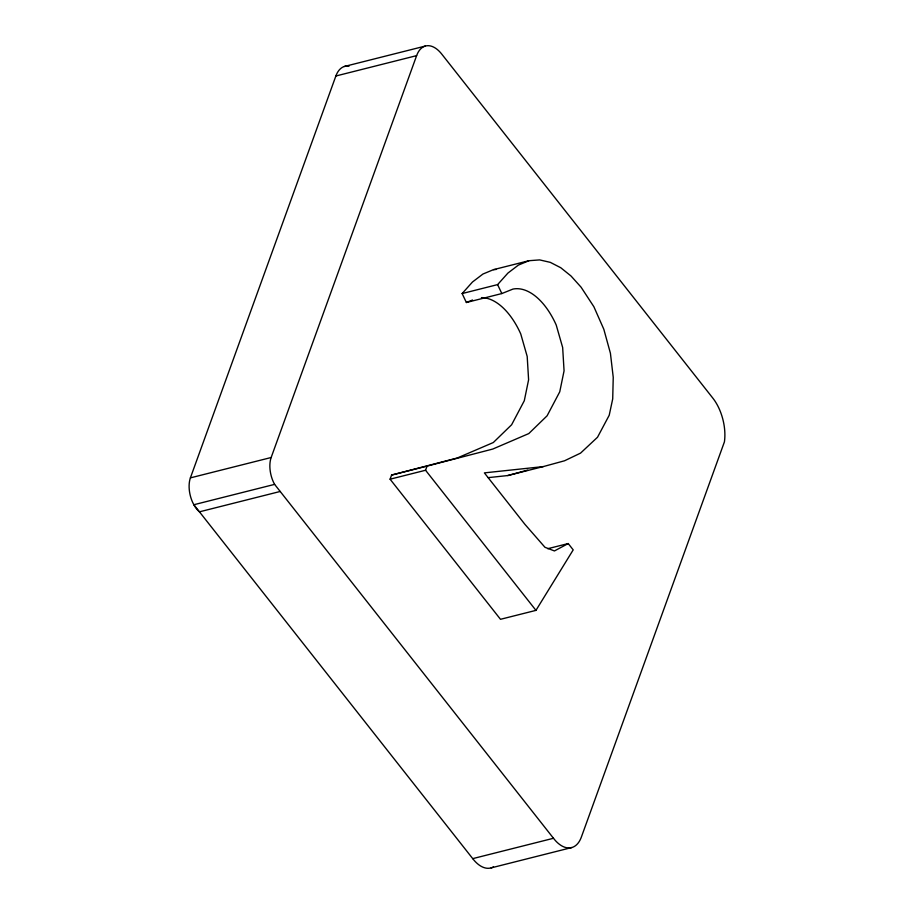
<?xml version="1.0" encoding="UTF-8"?>
<svg xmlns="http://www.w3.org/2000/svg" width="914" height="914" viewBox="0 0 914 914"><rect width="100%" height="100%" fill="white"/><g stroke="black" fill="none" stroke-linecap="round" stroke-linejoin="round"><path stroke-width="1.37" d="M280.198 491.469L199.458 511.829A22.416 12.316 75.8 0 1 194.145 505.282L192.683 502.449A22.416 12.316 75.8 0 1 190.398 477.873L335.872 75.999A31.99 17.583 75.8 0 1 349.034 66.185M274.611 484.374L273.435 482.089A22.416 12.316 75.8 0 1 271.15 457.514L416.624 55.64A31.99 17.583 75.8 0 1 441.736 54.086L712.817 398.104A36.891 20.279 75.8 0 1 724.414 441.885L581.384 837.018A35.086 19.285 75.8 0 1 553.484 838.275L472.732 858.634L193.859 504.734L274.611 484.374L553.484 838.275M547.76 548.708L568.222 543.556L573.204 549.874L535.958 610.369L500.495 619.304L390.084 479.199L391.592 475.063L457.308 457.983L493.32 442.525L511.634 424.747L524.293 400.743L528.6 379.778L527.195 356.46L520.752 333.953A64.974 35.715 75.8 0 0 481.438 297.621M390.084 479.199L425.558 470.253L427.055 466.117L492.772 449.048L528.783 433.579L547.098 415.801L559.756 391.798L564.064 370.844L562.658 347.514L556.215 325.018A64.974 35.715 75.8 0 0 512.903 289.098L501.832 293.554L466.369 302.5L462.141 293.554L472.481 282.003L482.935 274.04L493.503 269.653L528.966 260.707L539.66 259.907L550.308 262.364L560.75 267.722L571.01 275.994L581.076 287.179L593.883 306.738L603.811 329.234L610.415 353.238L613.237 377.345L612.711 398.904L609.215 415.253L597.516 437.246L580.561 453.116L564.578 460.77L543.224 466.608L507.761 475.554L488.145 477.645M462.141 293.554L497.604 284.608L507.944 273.058L518.398 265.094L528.966 260.707M568.222 543.556L554.444 550.948L544.961 547.292L524.91 524.328L484.374 472.881L543.224 466.608M466.369 302.5L472.527 300.009M507.761 475.554L527.778 470.082M344.395 66.471L425.147 46.111M335.872 75.999L416.624 55.64M190.398 477.873L271.15 457.514M391.592 475.063L427.055 466.117M491.138 867.889L571.878 847.518M493.503 269.653L496.176 269.459M425.558 470.253L535.958 610.369M497.604 284.608L501.832 293.554M493.503 866.872A35.086 19.285 75.8 0 1 472.732 858.634"/></g></svg>
